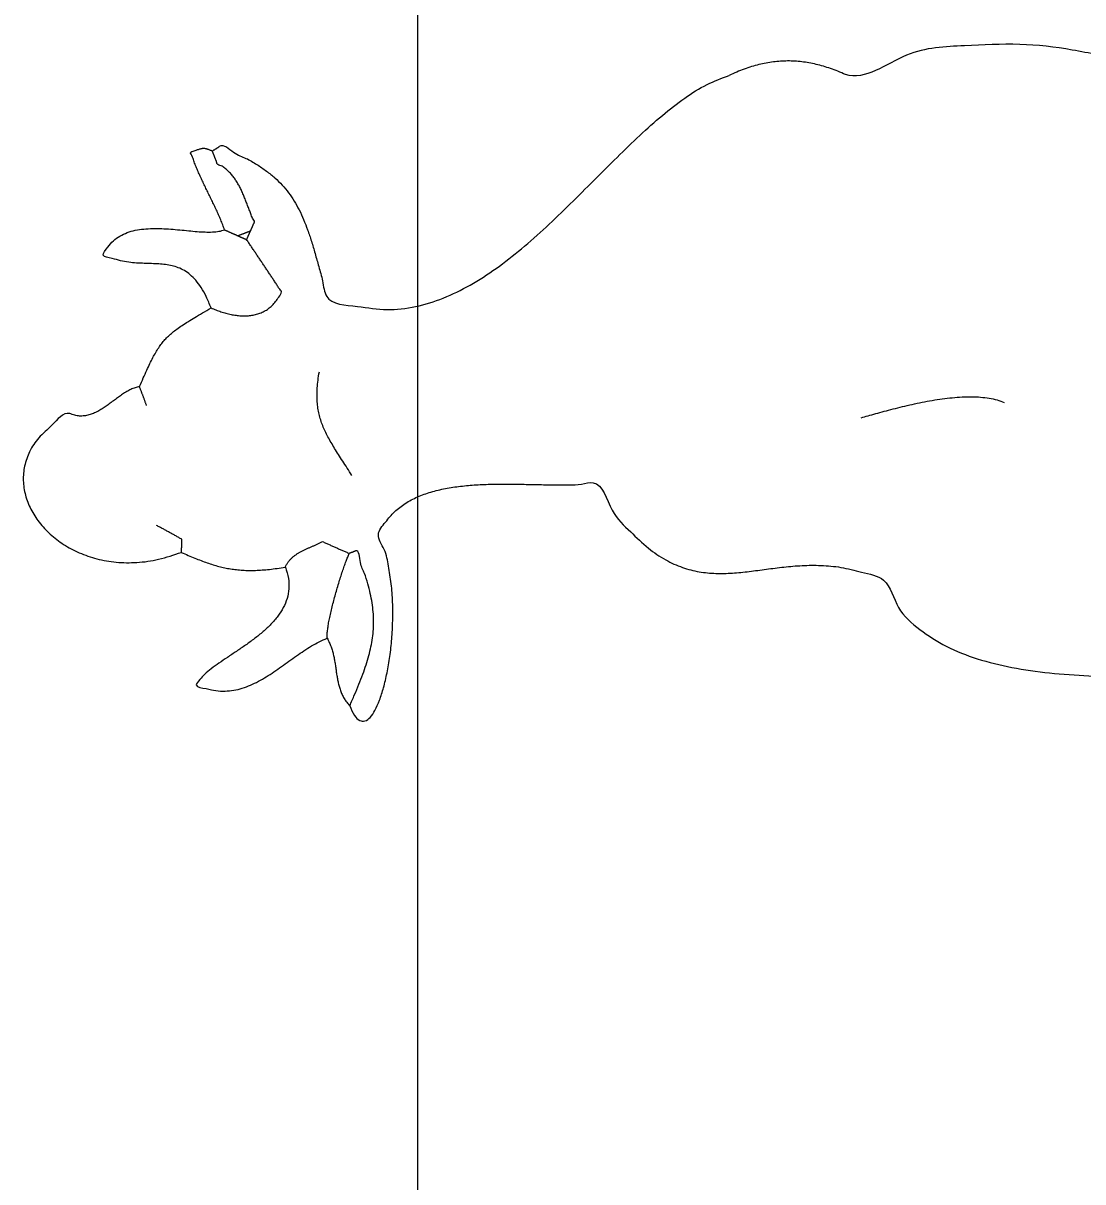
# Model space of a CAD drawing. Header units: metres. Extents: x 5 to 242, y -3 to 162.
# Drawn here: x 18.636 to 19.657, y 114.597 to 115.714 of the extents above; entities that cross this region are included whole.
import ezdxf

# ---------------------------------------------------------------- set-up
doc = ezdxf.new("R2010")
doc.units = ezdxf.units.M
doc.layers.add('1053_ARQ_BASE_MATADOURO_2_dwg', color=7, linetype='Continuous', lineweight=5, true_color=0x767676)
for name, color, linetype, lineweight in [('A-ANNO-DIMS', 7, 'Continuous', 5), ('A-ANNO-DIMS-50', 7, 'Continuous', 5), ('A-PISO', 7, 'Continuous', 5)]:
    doc.layers.add(name, color=color, linetype=linetype, lineweight=lineweight)
doc.styles.add('Arial_28', font='arial.ttf', dxfattribs={"height": 0.15})
doc.dimstyles.new('Diagonal_-_2_mm_Arial_-_Vermelho', dxfattribs={"dimscale": 0.3048, "dimtxt": 0.153039, "dimasz": 0.492126, "dimexe": 0.393701, "dimexo": 0.246063, "dimgap": 0.082021, "dimtad": 1, "dimrnd": 0.01, "dimzin": 0, "dimdsep": 46, "dimtxsty": 'Arial_28', "dimblk1": 'OBLIQUE', "dimblk2": 'OBLIQUE', "dimsah": 1, "dimcen": 0.09, "dimdle": 0.393701, "dimazin": 0, "dimtfac": 1, "dimtdec": 4, "dimtix": 1, "dimtmove": 0, "dimatfit": 3, "dimfxl": 1, "dimtvp": 1, "dimtolj": 1, "dimtzin": 0, "dimarcsym": 2})

# ---------------------------------------------------------------- blocks, each defined once
blk = doc.blocks.new('1053_ARQ_BASE_MATADOURO_2_dwg-3637054-CURRAL BOVINO')
at = {"layer": 'A-PISO', "color": 253, "true_color": 0xaaaaaa}
for points, knots in [([(121.3605, 81.9474), (121.3686, 81.9445), (121.3844, 81.939), (121.4098, 81.941), (121.4333, 81.9503), (121.4551, 81.966), (121.4751, 81.9868), (121.4935, 82.0121), (121.5099, 82.0408), (121.5242, 82.0721), (121.5362, 82.1052), (121.5458, 82.139), (121.5525, 82.1728), (121.5564, 82.2057), (121.5571, 82.2366), (121.5546, 82.265), (121.548, 82.2891), (121.5363, 82.3182), (121.5006, 82.3229), (121.4695, 82.3324), (121.4409, 82.3336), (121.4167, 82.3293), (121.3961, 82.3198), (121.3787, 82.3062), (121.3638, 82.2894), (121.3506, 82.2703), (121.3385, 82.2493), (121.3269, 82.2273), (121.315, 82.2049), (121.3023, 82.1827), (121.2882, 82.1616), (121.2719, 82.1413), (121.253, 82.1267), (121.2332, 82.1055), (121.2154, 82.1204), (121.2036, 82.1314), (121.1945, 82.146), (121.1877, 82.1622), (121.1826, 82.18), (121.1785, 82.1989), (121.175, 82.2188), (121.1716, 82.2392), (121.1678, 82.2597), (121.163, 82.2802), (121.1568, 82.3002), (121.1486, 82.3193), (121.1379, 82.3372), (121.1241, 82.3538), (121.1066, 82.3672), (121.0789, 82.3872), (121.0407, 82.3602), (120.9954, 82.3601), (120.9512, 82.3614), (120.908, 82.3705), (120.8655, 82.3838), (120.8232, 82.4006), (120.7808, 82.4195), (120.7379, 82.4394), (120.694, 82.4589), (120.6489, 82.4769), (120.6022, 82.492), (120.5535, 82.5029), (120.5024, 82.5089), (120.4486, 82.5059), (120.3921, 82.5038), (120.3515, 82.47), (120.3279, 82.4816), (120.3208, 82.4841), (120.3138, 82.4864), (120.3068, 82.4882), (120.2999, 82.4897), (120.293, 82.4907), (120.2861, 82.4913), (120.2793, 82.4915), (120.2724, 82.4912), (120.2655, 82.4906), (120.2585, 82.4895), (120.2515, 82.488), (120.2445, 82.4861), (120.2373, 82.4837), (120.2301, 82.4808), (120.2253, 82.4786), (120.2229, 82.4775)], [0, 0, 0, 0, 0.025699, 0.049728, 0.07429, 0.10075, 0.129617, 0.160848, 0.194061, 0.228689, 0.264061, 0.299459, 0.334136, 0.367371, 0.398482, 0.426901, 0.452272, 0.474673, 0.514601, 0.547499, 0.57497, 0.598786, 0.62075, 0.642358, 0.664566, 0.687782, 0.71202, 0.737049, 0.762543, 0.788164, 0.813673, 0.839001, 0.86438, 0.890422, 0.90764, 0.924078, 0.940734, 0.958191, 0.97666, 0.996106, 1.016342, 1.037112, 1.05814, 1.079183, 1.100079, 1.120793, 1.141489, 1.162566, 1.184704, 1.208798, 1.256755, 1.301685, 1.345355, 1.389026, 1.433445, 1.478912, 1.525429, 1.572822, 1.62087, 1.669398, 1.71839, 1.768076, 1.819015, 1.87216, 1.928838, 1.990677, 1.998433, 2.005974, 2.013321, 2.020506, 2.027557, 2.034511, 2.041399, 2.048262, 2.055135, 2.062058, 2.069072, 2.076212, 2.083517, 2.091025, 2.098768, 2.106779, 2.106779, 2.106779, 2.106779]), ([(119.7245, 82.4047), (119.7247, 82.4048), (119.725, 82.4049), (119.7254, 82.4052), (119.7259, 82.4055), (119.7263, 82.4058), (119.7268, 82.406), (119.7273, 82.4063), (119.7277, 82.4066), (119.7282, 82.4069), (119.7286, 82.4071), (119.7291, 82.4074), (119.7295, 82.4077), (119.7299, 82.408), (119.7304, 82.4083), (119.7308, 82.4086), (119.7312, 82.4089), (119.7354, 82.4121), (119.745, 82.4018), (119.7567, 82.3983), (119.7674, 82.3918), (119.7767, 82.3856), (119.7849, 82.379), (119.792, 82.372), (119.7982, 82.3645), (119.8037, 82.3564), (119.8085, 82.3478), (119.8128, 82.3385), (119.8166, 82.3284), (119.8203, 82.3175), (119.8238, 82.3057), (119.8272, 82.2928), (119.8315, 82.2795), (119.8333, 82.2569), (119.8653, 82.2555), (119.8922, 82.2504), (119.921, 82.254), (119.9478, 82.2623), (119.9738, 82.2751), (119.9988, 82.2913), (120.0231, 82.3104), (120.0467, 82.3313), (120.0697, 82.3535), (120.0923, 82.3761), (120.1145, 82.3983), (120.1363, 82.4195), (120.1578, 82.4388), (120.1793, 82.4555), (120.2006, 82.4692), (120.2157, 82.4748), (120.2229, 82.4775)], [0, 0, 0, 0, 0.0005419, 0.0010784, 0.0016149, 0.0021506, 0.0026855, 0.0032182, 0.0037493, 0.0042783, 0.0048098, 0.0053343, 0.0058567, 0.0063755, 0.0068923, 0.0074041, 0.0079133, 0.0084178, 0.0230655, 0.0363495, 0.048468, 0.0596256, 0.0700483, 0.0799668, 0.089622, 0.0992476, 0.1090601, 0.119255, 0.1300013, 0.1414479, 0.1537237, 0.1669436, 0.1812182, 0.196651, 0.2278357, 0.2565641, 0.284317, 0.3122136, 0.3409369, 0.3707541, 0.4016318, 0.4333204, 0.4654458, 0.4975436, 0.5291184, 0.5596715, 0.588736, 0.615937, 0.6410652, 0.6642098, 0.6642098, 0.6642098, 0.6642098]), ([(119.7364, 82.3286), (119.7358, 82.3303), (119.7346, 82.3335), (119.7327, 82.3383), (119.7307, 82.343), (119.7286, 82.3477), (119.7264, 82.3524), (119.7241, 82.3571), (119.7219, 82.3617), (119.7196, 82.3663), (119.7173, 82.371), (119.7151, 82.3756), (119.713, 82.3802), (119.7109, 82.3849), (119.709, 82.3895), (119.7069, 82.3942), (119.7061, 82.3985), (119.7024, 82.4036), (119.7062, 82.4043), (119.7079, 82.4051), (119.7097, 82.4057), (119.7111, 82.4062), (119.7125, 82.4066), (119.7137, 82.407), (119.7147, 82.4072), (119.7157, 82.4073), (119.7167, 82.4073), (119.7176, 82.4072), (119.7186, 82.407), (119.7196, 82.4067), (119.7206, 82.4063), (119.7218, 82.4058), (119.7231, 82.4053), (119.724, 82.4049), (119.7245, 82.4047)], [0, 0, 0, 0, 0.005136, 0.0102834, 0.0154428, 0.0206125, 0.0257886, 0.0309663, 0.0361392, 0.041304, 0.0464532, 0.0515831, 0.0566861, 0.0617602, 0.0667993, 0.0718035, 0.0767732, 0.0817103, 0.0840379, 0.0860816, 0.0878758, 0.0894444, 0.0908231, 0.0920396, 0.0931296, 0.0941237, 0.0950701, 0.0960007, 0.0969582, 0.097978, 0.0990969, 0.1003419, 0.101745, 0.1033305, 0.1033305, 0.1033305, 0.1033305]), ([(119.7615, 82.3277), (119.7616, 82.3279), (119.7617, 82.3282), (119.7619, 82.3287), (119.7622, 82.3293), (119.7624, 82.3298), (119.7626, 82.3303), (119.7629, 82.3308), (119.7631, 82.3313), (119.7633, 82.3318), (119.7635, 82.3323), (119.7638, 82.3329), (119.764, 82.3334), (119.7642, 82.3339), (119.7644, 82.3344), (119.7647, 82.3349), (119.7649, 82.3354), (119.7658, 82.3371), (119.7629, 82.3399), (119.7619, 82.344), (119.7602, 82.3481), (119.7586, 82.3522), (119.757, 82.3564), (119.7554, 82.3604), (119.7537, 82.3645), (119.7518, 82.3684), (119.7499, 82.3722), (119.7477, 82.3758), (119.7453, 82.3792), (119.7427, 82.3825), (119.7399, 82.3854), (119.7366, 82.388), (119.7334, 82.3908), (119.7295, 82.3911), (119.729, 82.3931), (119.7287, 82.3939), (119.7285, 82.3947), (119.7282, 82.3955), (119.7279, 82.3963), (119.7276, 82.397), (119.7273, 82.3978), (119.727, 82.3986), (119.7267, 82.3993), (119.7264, 82.4001), (119.7261, 82.4008), (119.7258, 82.4016), (119.7255, 82.4024), (119.7252, 82.4031), (119.7248, 82.4039), (119.7246, 82.4044), (119.7245, 82.4047)], [0, 0, 0, 0, 0.00056306, 0.00112613, 0.00168919, 0.00225225, 0.00281531, 0.00337838, 0.00394144, 0.00450056, 0.00506363, 0.00562669, 0.00618975, 0.00675281, 0.00731588, 0.00787894, 0.008442, 0.00900113, 0.01332321, 0.0176986, 0.02210975, 0.0265367, 0.03096363, 0.03537533, 0.03975273, 0.04408537, 0.0483627, 0.05258208, 0.05674979, 0.06088034, 0.0649954, 0.06913603, 0.07334712, 0.0776958, 0.07853314, 0.07936641, 0.08019582, 0.08102121, 0.08184469, 0.08266427, 0.08348289, 0.0842996, 0.0851163, 0.08593492, 0.0867545, 0.08757798, 0.08840337, 0.08923278, 0.09006605, 0.09090339, 0.09090339, 0.09090339, 0.09090339]), ([(119.7234, 82.2534), (119.7219, 82.2571), (119.7192, 82.2638), (119.7142, 82.2728), (119.709, 82.2799), (119.7036, 82.2854), (119.6979, 82.2895), (119.6919, 82.2923), (119.6858, 82.2941), (119.6794, 82.2952), (119.6728, 82.2958), (119.666, 82.2961), (119.6589, 82.2963), (119.6515, 82.2966), (119.6439, 82.2974), (119.6357, 82.2987), (119.6286, 82.3013), (119.6159, 82.3029), (119.6242, 82.3123), (119.6287, 82.3181), (119.6355, 82.3229), (119.6426, 82.3262), (119.6504, 82.3284), (119.6586, 82.3296), (119.6671, 82.33), (119.6758, 82.3299), (119.6846, 82.3294), (119.6932, 82.3286), (119.7017, 82.3278), (119.7098, 82.327), (119.7175, 82.3265), (119.7245, 82.3265), (119.7308, 82.327), (119.7346, 82.3281), (119.7364, 82.3286)], [0, 0, 0, 0, 0.0118376, 0.0219257, 0.0305861, 0.0381701, 0.0450255, 0.0514897, 0.0578321, 0.0642461, 0.0708371, 0.0776688, 0.084757, 0.0921224, 0.0997885, 0.1078129, 0.116293, 0.1253713, 0.1342242, 0.1423501, 0.1501659, 0.1579821, 0.1659954, 0.1742806, 0.1828287, 0.1915662, 0.2003895, 0.2091536, 0.2177128, 0.2259123, 0.2336036, 0.2406499, 0.2469581, 0.2525077, 0.2525077, 0.2525077, 0.2525077]), ([(119.7364, 82.3286), (119.7366, 82.3285), (119.7372, 82.3283), (119.738, 82.3279), (119.7388, 82.3276), (119.7396, 82.3272), (119.7404, 82.3269), (119.7412, 82.3265), (119.742, 82.3262), (119.7428, 82.3258), (119.7436, 82.3254), (119.7444, 82.3251), (119.7452, 82.3247), (119.746, 82.3244), (119.7468, 82.324), (119.7476, 82.3237), (119.7484, 82.3233), (119.7489, 82.3231), (119.7492, 82.323)], [0, 0, 0, 0, 0.00087806, 0.00175219, 0.00262631, 0.00350044, 0.0043785, 0.00525263, 0.00612675, 0.00700087, 0.00787894, 0.00875306, 0.00962719, 0.01050131, 0.01137938, 0.0122535, 0.01312762, 0.01400175, 0.01400175, 0.01400175, 0.01400175]), ([(119.7234, 82.2534), (119.725, 82.2528), (119.7281, 82.2514), (119.7329, 82.2497), (119.7377, 82.2482), (119.7426, 82.2471), (119.7474, 82.2462), (119.7523, 82.2457), (119.757, 82.2457), (119.7617, 82.246), (119.7662, 82.2469), (119.7706, 82.2482), (119.7748, 82.2501), (119.7787, 82.2526), (119.7824, 82.2557), (119.7859, 82.2595), (119.7883, 82.2638), (119.7926, 82.2685), (119.7889, 82.2721), (119.7871, 82.2753), (119.785, 82.2784), (119.7829, 82.2816), (119.7808, 82.2848), (119.7787, 82.2879), (119.7766, 82.291), (119.7745, 82.2942), (119.7724, 82.2973), (119.7703, 82.3004), (119.7682, 82.3036), (119.7661, 82.3067), (119.764, 82.3098), (119.7619, 82.3129), (119.7598, 82.3161), (119.7584, 82.3181), (119.7577, 82.3192)], [0, 0, 0, 0, 0.0050781, 0.0101611, 0.0152203, 0.020229, 0.0251688, 0.0300182, 0.0347755, 0.0394408, 0.0440355, 0.0485843, 0.0531352, 0.0577492, 0.0625111, 0.0675039, 0.0728274, 0.0785776, 0.0823714, 0.0861636, 0.0899496, 0.093734, 0.0975136, 0.1012917, 0.1050683, 0.1088421, 0.1126112, 0.1163815, 0.1201471, 0.1239139, 0.1276774, 0.1314421, 0.1352068, 0.1389715, 0.1389715, 0.1389715, 0.1389715]), ([(119.7492, 82.323), (119.7494, 82.3231), (119.75, 82.3233), (119.7508, 82.3236), (119.7516, 82.3239), (119.7524, 82.3242), (119.7532, 82.3245), (119.754, 82.3248), (119.7547, 82.3251), (119.7555, 82.3254), (119.7562, 82.3257), (119.757, 82.326), (119.7578, 82.3263), (119.7585, 82.3266), (119.7593, 82.3269), (119.76, 82.3271), (119.7607, 82.3274), (119.7612, 82.3276), (119.7615, 82.3277)], [0, 0, 0, 0, 0.00087982, 0.0017485, 0.00260975, 0.00345802, 0.00430257, 0.00513413, 0.00596197, 0.00677868, 0.00759539, 0.00840467, 0.0092121, 0.01001396, 0.01081582, 0.01161211, 0.0124084, 0.01320098, 0.01320098, 0.01320098, 0.01320098]), ([(119.7492, 82.323), (119.7494, 82.3229), (119.7497, 82.3227), (119.7503, 82.3225), (119.7508, 82.3222), (119.7514, 82.322), (119.7519, 82.3217), (119.7525, 82.3215), (119.753, 82.3213), (119.7535, 82.321), (119.7541, 82.3208), (119.7546, 82.3206), (119.7551, 82.3203), (119.7556, 82.3201), (119.7562, 82.3199), (119.7567, 82.3196), (119.7572, 82.3194), (119.7575, 82.3193), (119.7577, 82.3192)], [0, 0, 0, 0, 0.000622124, 0.001236375, 0.001845375, 0.002445187, 0.003042375, 0.003630375, 0.00421575, 0.00479325, 0.005370749, 0.005943, 0.006513937, 0.007080937, 0.007647937, 0.008211, 0.008774062, 0.0093345, 0.0093345, 0.0093345, 0.0093345]), ([(119.7577, 82.3192), (119.7578, 82.3194), (119.7579, 82.3197), (119.7582, 82.3203), (119.7584, 82.3209), (119.7587, 82.3214), (119.7589, 82.322), (119.7592, 82.3225), (119.7594, 82.323), (119.7596, 82.3236), (119.7599, 82.3241), (119.7601, 82.3246), (119.7603, 82.3251), (119.7606, 82.3257), (119.7608, 82.3262), (119.761, 82.3267), (119.7613, 82.3272), (119.7614, 82.3275), (119.7615, 82.3277)], [0, 0, 0, 0, 0.000622125, 0.001236375, 0.001845375, 0.002445188, 0.003042376, 0.003630376, 0.004215749, 0.004793249, 0.005370749, 0.005943, 0.006513937, 0.007080937, 0.007647937, 0.008211, 0.008774063, 0.009334499, 0.009334499, 0.009334499, 0.009334499]), ([(119.8571, 81.8699), (119.8585, 81.8667), (119.8607, 81.8614), (119.8658, 81.8553), (119.8723, 81.8546), (119.8775, 81.8591), (119.8819, 81.866), (119.8862, 81.8758), (119.89, 81.8879), (119.8933, 81.902), (119.896, 81.9177), (119.8978, 81.9345), (119.8987, 81.952), (119.8986, 81.9698), (119.8974, 81.9874), (119.8944, 82.0044), (119.892, 82.0203), (119.8811, 82.0346), (119.8918, 82.0471), (119.8998, 82.0572), (119.9106, 82.0653), (119.9224, 82.0716), (119.9355, 82.0762), (119.9494, 82.0795), (119.964, 82.0817), (119.9791, 82.083), (119.9945, 82.0836), (120.0099, 82.0836), (120.0251, 82.0834), (120.04, 82.0831), (120.0543, 82.0828), (120.0678, 82.083), (120.08, 82.0829), (120.1001, 82.0888), (120.1074, 82.0563), (120.1269, 82.0388), (120.1439, 82.0219), (120.1608, 82.0105), (120.1774, 82.0029), (120.1938, 81.9987), (120.21, 81.9972), (120.2261, 81.9976), (120.2424, 81.9993), (120.2589, 82.0016), (120.2758, 82.0038), (120.2934, 82.0053), (120.3118, 82.0055), (120.3312, 82.0038), (120.3508, 81.9984), (120.3773, 81.9935), (120.3834, 81.9624), (120.4067, 81.9428), (120.4323, 81.926), (120.4626, 81.9144), (120.4961, 81.9062), (120.5322, 81.9011), (120.5701, 81.8985), (120.6091, 81.8977), (120.6485, 81.8983), (120.6874, 81.8996), (120.7251, 81.9012), (120.7608, 81.9024), (120.7936, 81.9026), (120.8233, 81.9018), (120.8475, 81.8979), (120.8766, 81.8937), (120.881, 81.8616), (120.9032, 81.843), (120.9271, 81.8326), (120.9537, 81.832), (120.9815, 81.8385), (121.0106, 81.8507), (121.0406, 81.8676), (121.071, 81.888), (121.1013, 81.9111), (121.1311, 81.9357), (121.1596, 81.9607), (121.1864, 81.985), (121.2106, 82.0077), (121.2326, 82.027), (121.2493, 82.0439), (121.268, 82.0531), (121.2727, 82.0714), (121.2809, 82.0882), (121.2892, 82.1079), (121.2988, 82.1288), (121.3093, 82.1507), (121.3208, 82.1729), (121.3333, 82.1949), (121.3466, 82.2161), (121.3609, 82.236), (121.3761, 82.2539), (121.3922, 82.2693), (121.4092, 82.2817), (121.4273, 82.2906), (121.4464, 82.2943), (121.4666, 82.2963), (121.4796, 82.2845), (121.4864, 82.2872), (121.4868, 82.2874), (121.4872, 82.2875), (121.4876, 82.2877), (121.488, 82.2879), (121.4883, 82.288), (121.4887, 82.2882), (121.4891, 82.2884), (121.4894, 82.2885), (121.4898, 82.2887), (121.4901, 82.2888), (121.4905, 82.289), (121.4908, 82.2891), (121.4912, 82.2893), (121.4915, 82.2894), (121.4923, 82.2898), (121.4923, 82.2878), (121.4933, 82.2867), (121.4943, 82.2852), (121.4954, 82.2837), (121.4966, 82.2823), (121.498, 82.2808), (121.4994, 82.2794), (121.501, 82.2781), (121.5025, 82.2767), (121.5041, 82.2755), (121.5058, 82.2743), (121.5074, 82.2732), (121.509, 82.2721), (121.5106, 82.2712), (121.5121, 82.2703), (121.5171, 82.2684), (121.5154, 82.2576), (121.5189, 82.2481), (121.5202, 82.2384), (121.5213, 82.2299), (121.5216, 82.2221), (121.5212, 82.2149), (121.52, 82.2083), (121.5181, 82.2021), (121.5153, 82.1961), (121.5117, 82.1903), (121.5072, 82.1846), (121.5018, 82.1787), (121.4956, 82.1726), (121.4884, 82.166), (121.4803, 82.159), (121.4745, 82.1542), (121.4715, 82.1516)], [0, 0, 0, 0, 0.010571, 0.017391, 0.022385, 0.028342, 0.036587, 0.047233, 0.060042, 0.074659, 0.090698, 0.107753, 0.125424, 0.143316, 0.161054, 0.178295, 0.194748, 0.21021, 0.224137, 0.237373, 0.250457, 0.263771, 0.277541, 0.291838, 0.306638, 0.321832, 0.337274, 0.352767, 0.368104, 0.383062, 0.397417, 0.410943, 0.423437, 0.434721, 0.46711, 0.494451, 0.517657, 0.537695, 0.55555, 0.572131, 0.588182, 0.6042, 0.620474, 0.637125, 0.654211, 0.671801, 0.690047, 0.709226, 0.729793, 0.752353, 0.782482, 0.8118, 0.842065, 0.874258, 0.908691, 0.945222, 0.983418, 1.02268, 1.062299, 1.101512, 1.139512, 1.175493, 1.208652, 1.238246, 1.263653, 1.284556, 1.317568, 1.344515, 1.369067, 1.39451, 1.422718, 1.454239, 1.488817, 1.525777, 1.564219, 1.60313, 1.641415, 1.677951, 1.711577, 1.741137, 1.765473, 1.783491, 1.799781, 1.81892, 1.840364, 1.863581, 1.88804, 1.913229, 1.938654, 1.96385, 1.988389, 2.01192, 2.034187, 2.055107, 2.074846, 2.093951, 2.113399, 2.134528, 2.134965, 2.135398, 2.135826, 2.13625, 2.136667, 2.13708, 2.137486, 2.137889, 2.138282, 2.138674, 2.139058, 2.139438, 2.139811, 2.140179, 2.140539, 2.140898, 2.142452, 2.144111, 2.145868, 2.147714, 2.149633, 2.151615, 2.153639, 2.155694, 2.157757, 2.159812, 2.16184, 2.163826, 2.165749, 2.167591, 2.169333, 2.170961, 2.182965, 2.193684, 2.203252, 2.211814, 2.219538, 2.226609, 2.233243, 2.239673, 2.246143, 2.252884, 2.260107, 2.267989, 2.276689, 2.286336, 2.297054, 2.308948, 2.308948, 2.308948, 2.308948]), ([(119.6544, 82.1775), (119.6556, 82.1803), (119.6579, 82.1856), (119.6613, 82.193), (119.6643, 82.1995), (119.6672, 82.2053), (119.67, 82.2104), (119.6728, 82.215), (119.6757, 82.2191), (119.6788, 82.2229), (119.6823, 82.2264), (119.6862, 82.2298), (119.6906, 82.2332), (119.6956, 82.2367), (119.7014, 82.2403), (119.7079, 82.2443), (119.7153, 82.2487), (119.7206, 82.2518), (119.7234, 82.2534)], [0, 0, 0, 0, 0.0091193, 0.0171887, 0.0243486, 0.030738, 0.0365084, 0.0418097, 0.0468059, 0.0516646, 0.0565682, 0.061684, 0.0671878, 0.0732363, 0.0799898, 0.087589, 0.0961828, 0.1059067, 0.1059067, 0.1059067, 0.1059067]), ([(119.8592, 82.0918), (119.8577, 82.0942), (119.8547, 82.0989), (119.8504, 82.1056), (119.8463, 82.1119), (119.8426, 82.1179), (119.8392, 82.1236), (119.8361, 82.1291), (119.8334, 82.1345), (119.831, 82.1399), (119.829, 82.1454), (119.8275, 82.151), (119.8264, 82.1568), (119.8257, 82.163), (119.8255, 82.1695), (119.8257, 82.1764), (119.8265, 82.184), (119.8273, 82.1891), (119.8278, 82.1918)], [0, 0, 0, 0, 0.008568, 0.0165618, 0.0240385, 0.0310602, 0.0376856, 0.0439819, 0.050021, 0.0558813, 0.061653, 0.0674354, 0.0733355, 0.0794663, 0.0859445, 0.0928831, 0.1003934, 0.1085838, 0.1085838, 0.1085838, 0.1085838]), ([(119.6544, 82.1775), (119.653, 82.1772), (119.6501, 82.1766), (119.646, 82.1749), (119.642, 82.1727), (119.6381, 82.1702), (119.6341, 82.1674), (119.6302, 82.1645), (119.6262, 82.1616), (119.6223, 82.1587), (119.6183, 82.156), (119.6142, 82.1536), (119.61, 82.1516), (119.6057, 82.1501), (119.6012, 82.1492), (119.5966, 82.1491), (119.5918, 82.1496), (119.5822, 82.1547), (119.5704, 82.1397), (119.5571, 82.1294), (119.5481, 82.1154), (119.5431, 82.1013), (119.5418, 82.0869), (119.544, 82.0727), (119.5493, 82.0591), (119.5574, 82.0464), (119.5682, 82.0349), (119.5812, 82.0249), (119.5964, 82.0169), (119.6135, 82.0111), (119.6322, 82.0078), (119.6523, 82.0076), (119.6735, 82.0106), (119.6875, 82.0153), (119.6947, 82.0178)], [0, 0, 0, 0, 0.0043035, 0.008717, 0.0132734, 0.0179821, 0.0228081, 0.0277167, 0.0326558, 0.0375775, 0.0424287, 0.0471823, 0.0518194, 0.0563579, 0.0608465, 0.0653953, 0.0701541, 0.0753188, 0.0957175, 0.1135074, 0.1293936, 0.1440861, 0.1582275, 0.1723348, 0.1867646, 0.2017346, 0.21736, 0.2336971, 0.2507931, 0.2687054, 0.287546, 0.3074743, 0.3287353, 0.3516369, 0.3516369, 0.3516369, 0.3516369]), ([(119.6612, 82.1592), (119.6611, 82.1596), (119.6608, 82.1603), (119.6604, 82.1615), (119.66, 82.1626), (119.6596, 82.1637), (119.6592, 82.1649), (119.6588, 82.166), (119.6583, 82.1672), (119.6579, 82.1683), (119.6575, 82.1695), (119.657, 82.1706), (119.6566, 82.1718), (119.6562, 82.1729), (119.6557, 82.1741), (119.6553, 82.1752), (119.6548, 82.1764), (119.6545, 82.1772), (119.6544, 82.1775)], [0, 0, 0, 0, 0.00119805, 0.0023986, 0.00360366, 0.00481506, 0.00603112, 0.00724981, 0.00847033, 0.00969637, 0.01092521, 0.01215493, 0.0133865, 0.01462084, 0.01585798, 0.01709418, 0.01833038, 0.01956844, 0.01956844, 0.01956844, 0.01956844]), ([(120.3501, 82.1476), (120.3523, 82.1482), (120.357, 82.1495), (120.3645, 82.1516), (120.3725, 82.1538), (120.3811, 82.1561), (120.3901, 82.1583), (120.3994, 82.1605), (120.409, 82.1625), (120.4186, 82.1643), (120.4283, 82.1658), (120.4379, 82.1669), (120.4473, 82.1677), (120.4565, 82.1679), (120.4652, 82.1675), (120.4735, 82.1665), (120.4812, 82.1649), (120.4859, 82.1631), (120.4882, 82.1622)], [0, 0, 0, 0, 0.006991, 0.0147354, 0.0231225, 0.0320282, 0.0413461, 0.0509557, 0.0607474, 0.0706087, 0.0804411, 0.0901357, 0.0996013, 0.1087491, 0.1175116, 0.1258292, 0.1336777, 0.1410678, 0.1410678, 0.1410678, 0.1410678]), ([(119.6947, 82.0178), (119.6948, 82.018), (119.6948, 82.0186), (119.6949, 82.0194), (119.695, 82.0201), (119.695, 82.0209), (119.695, 82.0217), (119.6951, 82.0225), (119.6951, 82.0233), (119.6951, 82.0241), (119.6952, 82.0249), (119.6952, 82.0257), (119.6952, 82.0265), (119.6952, 82.0273), (119.6952, 82.028), (119.6952, 82.0288), (119.6952, 82.0296), (119.6954, 82.0308), (119.6936, 82.0311), (119.6923, 82.0321), (119.6908, 82.0329), (119.6893, 82.0337), (119.6878, 82.0346), (119.6863, 82.0354), (119.6847, 82.0362), (119.6832, 82.0371), (119.6817, 82.0379), (119.6801, 82.0387), (119.6786, 82.0396), (119.6771, 82.0404), (119.6755, 82.0412), (119.674, 82.042), (119.6724, 82.0429), (119.6714, 82.0434), (119.6709, 82.0437)], [0, 0, 0, 0, 0.00079316, 0.00158557, 0.00238096, 0.00317701, 0.0039732, 0.00476927, 0.00556433, 0.00635692, 0.0071488, 0.0079361, 0.00872199, 0.00950217, 0.01027926, 0.01104966, 0.01181526, 0.01257291, 0.01427221, 0.01598111, 0.01769456, 0.01941496, 0.02113904, 0.02287026, 0.02460387, 0.02634336, 0.02808416, 0.02982977, 0.03157781, 0.03332816, 0.03507983, 0.03683392, 0.03858671, 0.04034324, 0.04034324, 0.04034324, 0.04034324]), ([(119.795, 82.0036), (119.7954, 82.0045), (119.7962, 82.0062), (119.7977, 82.0085), (119.7994, 82.0106), (119.8013, 82.0125), (119.8034, 82.0143), (119.8056, 82.0159), (119.8079, 82.0174), (119.8103, 82.0187), (119.8128, 82.02), (119.8153, 82.0212), (119.8179, 82.0223), (119.8205, 82.0234), (119.8232, 82.0245), (119.8258, 82.0258), (119.8284, 82.0266), (119.8306, 82.0287), (119.8326, 82.0273), (119.8342, 82.0267), (119.8358, 82.026), (119.8374, 82.0253), (119.839, 82.0245), (119.8406, 82.0238), (119.8422, 82.0231), (119.8438, 82.0224), (119.8454, 82.0217), (119.847, 82.021), (119.8486, 82.0203), (119.8502, 82.0196), (119.8518, 82.0189), (119.8534, 82.0182), (119.855, 82.0175), (119.8561, 82.017), (119.8566, 82.0167)], [0, 0, 0, 0, 0.00287585, 0.0056514, 0.00836777, 0.01105314, 0.01373904, 0.01643754, 0.01916298, 0.02191665, 0.02470851, 0.02752614, 0.03036956, 0.03322814, 0.03609938, 0.03896841, 0.04183289, 0.04467968, 0.04643187, 0.04818012, 0.0499323, 0.05168055, 0.05343274, 0.05518099, 0.05693318, 0.05868143, 0.06043362, 0.06218187, 0.06393405, 0.0656823, 0.06743449, 0.06918274, 0.07093493, 0.07268318, 0.07268318, 0.07268318, 0.07268318]), ([(119.6947, 82.0178), (119.697, 82.0168), (119.7012, 82.0149), (119.7076, 82.0123), (119.7137, 82.0099), (119.7195, 82.0077), (119.7253, 82.0059), (119.7309, 82.0042), (119.7365, 82.0029), (119.7422, 82.0018), (119.7479, 82.0011), (119.7538, 82.0005), (119.7599, 82.0003), (119.7662, 82.0004), (119.7728, 82.0008), (119.7798, 82.0014), (119.7873, 82.0023), (119.7923, 82.0032), (119.795, 82.0036)], [0, 0, 0, 0, 0.0072307, 0.0140717, 0.0205824, 0.0268134, 0.0328275, 0.0386801, 0.0444359, 0.0501615, 0.0559287, 0.0618015, 0.0678547, 0.0741541, 0.0807752, 0.0877785, 0.0952361, 0.1032069, 0.1032069, 0.1032069, 0.1032069]), ([(119.8353, 81.935), (119.8353, 81.9362), (119.8353, 81.9387), (119.8357, 81.9428), (119.8363, 81.9474), (119.8373, 81.9525), (119.8384, 81.958), (119.8398, 81.9638), (119.8413, 81.9698), (119.8429, 81.9759), (119.8446, 81.9819), (119.8464, 81.9879), (119.8482, 81.9937), (119.85, 81.9992), (119.8518, 82.0043), (119.8535, 82.009), (119.855, 82.0131), (119.8561, 82.0156), (119.8566, 82.0167)], [0, 0, 0, 0, 0.0034375, 0.00755779, 0.01228002, 0.01751275, 0.02316588, 0.02913778, 0.03533449, 0.04165586, 0.04800577, 0.05427946, 0.06038067, 0.06620786, 0.07166462, 0.07664712, 0.08105968, 0.08479972, 0.08479972, 0.08479972, 0.08479972]), ([(119.8571, 81.8699), (119.8587, 81.8735), (119.8617, 81.8804), (119.8659, 81.8905), (119.8697, 81.9001), (119.8729, 81.9093), (119.8755, 81.9182), (119.8776, 81.9267), (119.8791, 81.9352), (119.88, 81.9436), (119.8802, 81.952), (119.8798, 81.9605), (119.8788, 81.9693), (119.877, 81.9784), (119.8745, 81.9877), (119.8715, 81.9982), (119.8665, 82.0061), (119.8664, 82.0206), (119.8624, 82.019), (119.8621, 82.0189), (119.8617, 82.0187), (119.8613, 82.0186), (119.861, 82.0184), (119.8606, 82.0183), (119.8602, 82.0181), (119.8598, 82.018), (119.8594, 82.0178), (119.859, 82.0177), (119.8586, 82.0175), (119.8582, 82.0174), (119.8578, 82.0172), (119.8574, 82.0171), (119.857, 82.0169), (119.8567, 82.0168), (119.8566, 82.0167)], [0, 0, 0, 0, 0.0117195, 0.0226729, 0.032948, 0.042629, 0.0518187, 0.0606169, 0.0691427, 0.0775195, 0.0858853, 0.0943764, 0.1031379, 0.1123121, 0.1220337, 0.1324326, 0.1436315, 0.155747, 0.1561034, 0.1564727, 0.1568495, 0.1572393, 0.1576347, 0.1580393, 0.1584495, 0.158869, 0.1592904, 0.1597173, 0.1601479, 0.1605841, 0.1610222, 0.1614621, 0.161902, 0.1623475, 0.1623475, 0.1623475, 0.1623475]), ([(119.795, 82.0036), (119.7961, 82), (119.7983, 81.9932), (119.7988, 81.9828), (119.797, 81.9732), (119.7932, 81.9643), (119.7879, 81.9561), (119.7812, 81.9484), (119.7736, 81.9413), (119.7653, 81.9346), (119.7567, 81.9283), (119.7479, 81.9224), (119.7393, 81.9166), (119.7312, 81.9112), (119.7239, 81.9059), (119.7173, 81.9006), (119.713, 81.8958), (119.7061, 81.8879), (119.7197, 81.8867), (119.7275, 81.8842), (119.7368, 81.8839), (119.7453, 81.8847), (119.7536, 81.8867), (119.7615, 81.8897), (119.7692, 81.8934), (119.7767, 81.8978), (119.7841, 81.9026), (119.7913, 81.9076), (119.7985, 81.9129), (119.8057, 81.918), (119.8129, 81.923), (119.8202, 81.9276), (119.8276, 81.9318), (119.8327, 81.9339), (119.8353, 81.935)], [0, 0, 0, 0, 0.011231, 0.0213345, 0.0308988, 0.0403986, 0.0501251, 0.0602117, 0.0706467, 0.0813397, 0.0921256, 0.1028194, 0.1132093, 0.1230803, 0.1322112, 0.1404225, 0.1475837, 0.1537046, 0.1639829, 0.1733994, 0.1822451, 0.1907688, 0.1991799, 0.2076115, 0.2161478, 0.2248129, 0.2336041, 0.2424777, 0.251381, 0.2602504, 0.2690294, 0.2776637, 0.286126, 0.2944156, 0.2944156, 0.2944156, 0.2944156]), ([(119.8353, 81.935), (119.836, 81.9337), (119.8375, 81.9311), (119.8391, 81.9269), (119.8405, 81.9227), (119.8415, 81.9185), (119.8424, 81.9142), (119.8431, 81.9099), (119.8437, 81.9056), (119.8443, 81.9014), (119.845, 81.8971), (119.8458, 81.893), (119.8468, 81.8888), (119.848, 81.8848), (119.8496, 81.8808), (119.8516, 81.877), (119.8541, 81.8733), (119.8561, 81.8711), (119.8571, 81.8699)], [0, 0, 0, 0, 0.00454523, 0.0089928, 0.01338563, 0.01775066, 0.02210137, 0.02644313, 0.03077251, 0.03508499, 0.03937227, 0.04363078, 0.04786344, 0.0520829, 0.0563165, 0.06060731, 0.06501681, 0.06962195, 0.06962195, 0.06962195, 0.06962195])]:
    blk.add_open_spline(points, degree=3, knots=knots, dxfattribs=at)
blk = doc.blocks.new('DIMBLOCK2-CURRAL BOVINO')
at = {"layer": 'A-ANNO-DIMS-50', "color": 1, "true_color": 0xff0000}
for p, q in [((19.0163, 109.6942), (19.0163, 117.4342)), ((19.0163, 117.3142), (18.9852, 117.3142)), ((19.0163, 117.3142), (19.1363, 117.3142)), ((19.0163, 109.8142), (18.9852, 109.8142)), ((19.0163, 109.8142), (19.1363, 109.8142))]:
    blk.add_line(p, q, dxfattribs=at)
at = {"layer": 'A-ANNO-DIMS-50', "color": 1, "lineweight": 20, "true_color": 0xff0000}
for p, q in [((19.0163, 117.3142), (18.9413, 117.3892)), ((19.0163, 117.3142), (19.0913, 117.2392)), ((19.0163, 109.8142), (18.9413, 109.8892)), ((19.0163, 109.8142), (19.0913, 109.7392))]:
    blk.add_line(p, q, dxfattribs=at)
at = {"layer": 'A-ANNO-DIMS-50', "color": 0, "insert": (18.7966, 113.3617), "char_height": 0.15, "width": 0.485957, "attachment_point": 1, "rotation": 90, "line_spacing_factor": 0.941778, "style": 'Arial_28'}
blk.add_mtext('7,50', dxfattribs=at)
blk = doc.blocks.new('_Oblique')
at = {"color": 0, "linetype": 'ByBlock', "lineweight": -2}
blk.add_line((-0.5, -0.5), (0.5, 0.5), dxfattribs=at)

msp = doc.modelspace()

# ---------------------------------------------------------------- block references
at = {"layer": '1053_ARQ_BASE_MATADOURO_2_dwg', "color": 253, "true_color": 0xaaaaaa}
msp.add_blockref('1053_ARQ_BASE_MATADOURO_2_dwg-3637054-CURRAL BOVINO', (-100.9065, 33.186), dxfattribs=at)

# ---------------------------------------------------------------- dimensions: what is measured, and where the dimension line sits
at = {"layer": 'A-ANNO-DIMS', "color": 1, "true_color": 0xff0000}
dim = msp.add_linear_dim(base=(19.0163, 117.3142), p1=(18.9102, 109.8142), p2=(18.9102, 117.3142), angle=90, dimstyle='Diagonal_-_2_mm_Arial_-_Vermelho', override={"dimpost": '<>', "dimfxl": 7.5}, dxfattribs=at)
dim.commit()
dim.dimension.update_dxf_attribs({"geometry": 'DIMBLOCK2-CURRAL BOVINO', "text_midpoint": (18.9147, 113.5642)})

doc.saveas('drawing.dxf')
